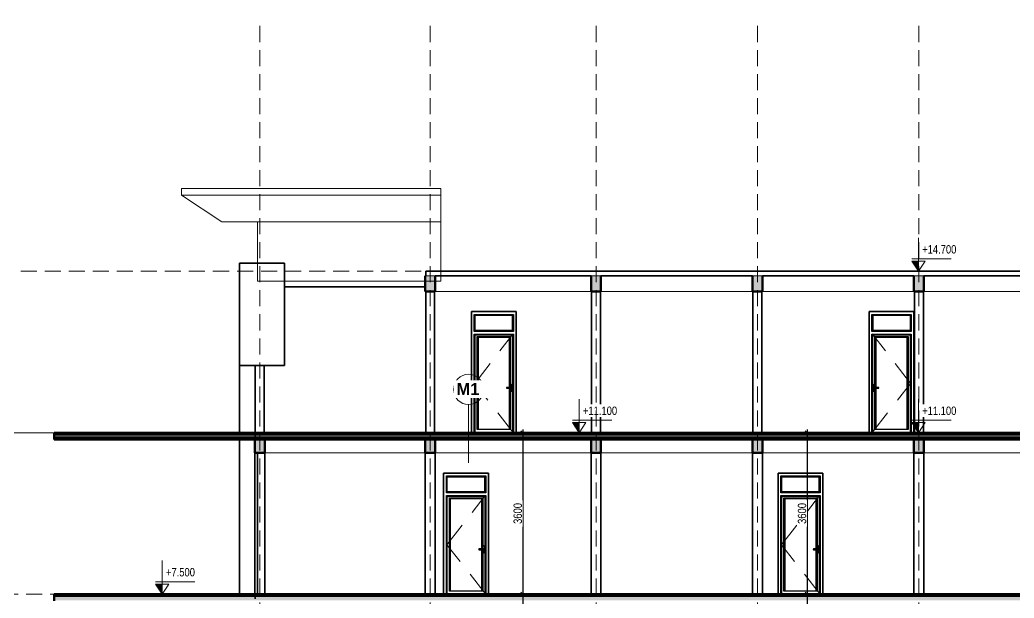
# Model space of a CAD drawing. Header units: millimetres. Extents: x -31177 to 43935, y -145912 to 20306.
# Drawn here: x -4801 to 17374, y -27588 to -14694 of the extents above; entities that cross this region are included whole.
import ezdxf

# ---------------------------------------------------------------- set-up
doc = ezdxf.new("R2010")
doc.units = ezdxf.units.MM
doc.linetypes.add('Centre', pattern=[2381.25, 476.25, -357.1875, 1190.625, -357.1875])
doc.linetypes.add('Hidden', pattern=[535.78125, 357.1875, -178.59375])
for name, color, linetype, lineweight in [('A-ANNO-DIMS', 1, 'Continuous', 9), ('A-ANNO-NOTE', 2, 'Continuous', 9), ('A-DETL', 8, 'Continuous', 18), ('A-DOOR', 2, 'Continuous', 25), ('A-FLOR', 7, 'Continuous', 18), ('A-FLOR-LEVL', 8, 'Continuous', 9), ('A-FLOR-MCUT', 7, 'Continuous', 50), ('A-FLOR-PATT', 8, 'Continuous', 50), ('A-GENM', 3, 'Continuous', 18), ('A-WALL', 7, 'Continuous', 35), ('G-IMPT', 8, 'Continuous', 18), ('S-BEAM', 7, 'Continuous', 18), ('S-COLS', 7, 'Continuous', 35), ('S-FNDN', 7, 'Continuous', 18), ('S-GRID', 1, 'Continuous', 9), ('S-STRS', 2, 'Continuous', 25)]:
    doc.layers.add(name, color=color, linetype=linetype, lineweight=lineweight)
doc.styles.add('Arial', font='arial.ttf', dxfattribs={"width": 0.8, "height": 187.5})
doc.styles.add('Arial_B', font='arialbd.ttf', dxfattribs={"height": 262.5})
doc.dimstyles.new('kt_nam', dxfattribs={"dimscale": 304.8, "dimtxt": 191.298637, "dimasz": 0.295276, "dimexe": 0.492126, "dimexo": 0.0625, "dimgap": 0.049213, "dimtad": 1, "dimdec": 0, "dimzin": 0, "dimdsep": 46, "dimtxsty": 'Arial', "dimblk1": 'OBLIQUE', "dimblk2": 'OBLIQUE', "dimsah": 1, "dimcen": 0.09, "dimdle": 0.246063, "dimazin": 0, "dimtfac": 1, "dimtdec": 4, "dimtix": 1, "dimtmove": 0, "dimatfit": 3, "dimfxl": 1.968504, "dimfxlon": 1, "dimtvp": 1, "dimtfill": 1, "dimtolj": 1, "dimtzin": 0, "dimarcsym": 2})
pattern_1 = [(0, (4470.77, -29654.615), (304.8, 76.2), [25.146, -203.454, 25.146, -203.454, -1219.2]), (0, (4470.77, -29654.615), (304.8, 76.2), [-457.2, 25.146, -432.054, 25.146, -203.454, -533.4]), (0, (4470.77, -29654.615), (304.8, 76.2), [-1143, 25.146, -127.254, 25.146, -355.854]), (120, (4585.07, -29616.515), (-218.39114, 225.86454), [25.146, -203.454, 25.146, -203.454, -1219.2]), (120, (4585.07, -29616.515), (-218.39114, 225.86454), [-457.2, 25.146, -432.054, 25.146, -203.454, -533.4]), (120, (4585.07, -29616.515), (-218.39114, 225.86454), [-1143, 25.146, -127.254, 25.146, -355.854]), (240, (4623.17, -29464.115), (-86.40886, -302.06454), [25.146, -203.454, 25.146, -203.454, -1219.2]), (240, (4623.17, -29464.115), (-86.40886, -302.06454), [-457.2, 25.146, -432.054, 25.146, -203.454, -533.4]), (240, (4623.17, -29464.115), (-86.40886, -302.06454), [-1143, 25.146, -127.254, 25.146, -355.854])]
pattern_2 = [(50, (4470.77, -29654.6), (546.5526, -47.8174), [57.15, -628.65]), (355, (4470.77, -29654.6), (-105.728, 573.17), [45.72, -502.92]), (100.451, (4516.3, -29658.6), (440.8275, 525.35), [48.57, -534.27]), (46.184, (4470.8, -29502.2), (813.237, -126.128), [85.725, -942.975]), (96.636, (4538.5, -29512.7), (712.207, 742.283), [72.855, -801.405]), (351.184, (4470.8, -29502.2), (712.215, 742.276), [68.58, -754.38]), (21, (4546.97, -29540.3), (454.8433, -306.796), [57.15, -628.65]), (326, (4546.97, -29540.3), (185.406, 552.564), [45.72, -502.92]), (71.451, (4584.87, -29565.9), (640.251, 245.764), [48.57, -534.27]), (37.5, (4470.77, -29654.62), (9.2664, 253.665), [25.146, -471.678, 25.146, -485.394, -504.825]), (37.5, (4470.77, -29654.62), (9.2664, 253.665), [-1007.364, 25.146, -479.679]), (7.5, (4470.77, -29654.62), (200.4594, 300.5414), [25.146, -265.938, 25.146, -460.248, -192.405]), (7.5, (4470.77, -29654.62), (200.4594, 300.5414), [-776.478, 25.146, -167.259]), (327.5, (4300.84, -29654.62), (406.7728, -17.1864), [25.146, -165.354, 25.146, -569.214, -788.67]), (327.5, (4300.84, -29654.62), (406.7728, -17.1864), [-784.86, 25.146, -763.524]), (317.5, (4224.64, -29654.6), (444.388, 76.2803), [25.146, -222.504, 25.146, -369.57, -560.07]), (317.5, (4224.64, -29654.6), (444.388, 76.2803), [-642.366, 25.146, -534.924])]

# ---------------------------------------------------------------- blocks, each defined once
blk = doc.blocks.new('CỬA 1 CÁNH EROWINDOW_có ô chết_ - D4_1000x2200-2368989-MẶT CẮT 2-2')
at = {"layer": 'A-DOOR'}
for p, q in [((8448, 2639), (9326, 2639)), ((8448, 2639), (8468, 2619)), ((8448, 2261), (8448, 2639)), ((8448, 2639), (9326, 2639)), ((8448, 2261), (8448, 2639)), ((8468, 2281), (8468, 2619)), ((8468, 2619), (9306, 2619)), ((9306, 2619), (9326, 2639)), ((9306, 2281), (9306, 2619)), ((9326, 2639), (9326, 2261)), ((9326, 2639), (9326, 2261)), ((8448, 2261), (8468, 2281)), ((9326, 2261), (8448, 2261)), ((9326, 2261), (8448, 2261)), ((9306, 2281), (8468, 2281)), ((9326, 2261), (9306, 2281)), ((8448, 2200), (9326, 2200)), ((8448, 2200), (8468, 2180)), ((8448, 0), (8448, 2200)), ((8448, 2200), (9326, 2200)), ((8448, 0), (8448, 2200)), ((8468, 2180), (9306, 2180)), ((8468, 0), (8468, 2180)), ((8516, 2144), (9258, 2144)), ((8516, 2144), (8536, 2124)), ((8516, 71), (8516, 2144)), ((8516, 2144), (9258, 2144)), ((8516, 71), (8516, 2144)), ((9238, 2124), (8536, 2124)), ((8536, 2124), (8536, 71)), ((9258, 2144), (9238, 2124)), ((9238, 1008), (9238, 2124)), ((9258, 2144), (9258, 1013)), ((9258, 2144), (9258, 1013)), ((9326, 2200), (9306, 2180)), ((9306, 2180), (9306, 0)), ((9326, 2200), (9326, 0)), ((9326, 2200), (9326, 0)), ((9248, 1008), (9178, 1008)), ((9249, 1004), (9178, 1004)), ((9178, 996), (9249, 996)), ((9178, 992), (9248, 992)), ((9238, 71), (9238, 992)), ((9258, 1013), (9248, 1008)), ((9248, 992), (9258, 987)), ((9259, 1009), (9249, 1004)), ((9249, 996), (9259, 991)), ((9284, 1013), (9258, 1013)), ((9258, 987), (9284, 987)), ((9258, 987), (9258, 71)), ((9258, 987), (9258, 71)), ((9284, 1009), (9259, 1009)), ((9259, 991), (9284, 991)), ((9264, 1055), (9264, 1013)), ((9264, 987), (9264, 945)), ((9280, 960), (9280, 971)), ((9281, 953), (9281, 958)), ((9281, 958), (9281, 953)), ((9282, 973), (9286, 973)), ((9287, 958), (9287, 953)), ((9287, 953), (9287, 958)), ((9288, 971), (9288, 960)), ((9304, 945), (9304, 1055)), ((8468, 15), (9306, 15)), ((9258, 71), (8516, 71))]:
    blk.add_line(p, q, dxfattribs=at)
at = {"layer": 'A-DOOR', "linetype": 'Centre', "lineweight": 18}
for p, q in [((9314, 2200), (8460, 1100)), ((8460, 1100), (9314, 15))]:
    blk.add_line(p, q, dxfattribs=at)
at = {"layer": 'A-DOOR', "flags": 128}
for points in [[(9178, 1008), (9178, 1008), (9177, 1008), (9177, 1008), (9177, 1008), (9176, 1008), (9176, 1008), (9176, 1008), (9175, 1008), (9175, 1007), (9175, 1007), (9175, 1007), (9174, 1007), (9174, 1007), (9174, 1007), (9173, 1007), (9173, 1006), (9173, 1006), (9173, 1006), (9172, 1006), (9172, 1006), (9172, 1005), (9172, 1005), (9172, 1005), (9171, 1005), (9171, 1004), (9171, 1004), (9171, 1004), (9171, 1003), (9171, 1003), (9171, 1003), (9170, 1003), (9170, 1002), (9170, 1002), (9170, 1002), (9170, 1001), (9170, 1001), (9170, 1001), (9170, 1000), (9170, 1000), (9170, 1000), (9170, 999), (9170, 999), (9170, 999), (9170, 998), (9170, 998), (9170, 998), (9170, 998), (9170, 997), (9171, 997), (9171, 997), (9171, 996), (9171, 996), (9171, 996), (9171, 996), (9172, 995), (9172, 995), (9172, 995), (9172, 995), (9172, 994), (9173, 994), (9173, 994), (9173, 994), (9173, 993), (9174, 993), (9174, 993), (9174, 993), (9174, 993), (9175, 993), (9175, 993), (9175, 992), (9176, 992), (9176, 992), (9176, 992), (9177, 992), (9177, 992), (9177, 992), (9178, 992), (9178, 992), (9178, 992)], [(9284, 987), (9285, 987), (9285, 987), (9286, 987), (9286, 987), (9287, 987), (9287, 987), (9288, 988), (9288, 988), (9289, 988), (9289, 988), (9290, 988), (9290, 988), (9290, 989), (9291, 989), (9291, 989), (9292, 990), (9292, 990), (9293, 990), (9293, 991), (9293, 991), (9294, 991), (9294, 992), (9294, 992), (9295, 993), (9295, 993), (9295, 993), (9295, 994), (9296, 994), (9296, 995), (9296, 995), (9296, 996), (9296, 996), (9297, 997), (9297, 997), (9297, 998), (9297, 998), (9297, 999), (9297, 999), (9297, 1000), (9297, 1000), (9297, 1001), (9297, 1001), (9297, 1002), (9297, 1002), (9297, 1003), (9297, 1003), (9296, 1004), (9296, 1004), (9296, 1005), (9296, 1005), (9296, 1006), (9295, 1006), (9295, 1007), (9295, 1007), (9295, 1008), (9294, 1008), (9294, 1008), (9294, 1009), (9293, 1009), (9293, 1010), (9292, 1010), (9292, 1010), (9292, 1011), (9291, 1011), (9291, 1011), (9290, 1011), (9290, 1012), (9289, 1012), (9289, 1012), (9288, 1012), (9288, 1012), (9287, 1013), (9287, 1013), (9286, 1013), (9286, 1013), (9285, 1013), (9285, 1013), (9284, 1013), (9284, 1013)]]:
    blk.add_lwpolyline(points, dxfattribs=at)
at = {"layer": 'A-DOOR'}
for centre, radius, start, end in [((9178, 1000), 3.66, 90, 270), ((9284, 1055), 20, 0, 180), ((9284, 945), 20, 180, 360), ((9284, 1000), 15, 0, 120.3216), ((9284, 1000), 15, 239.6784, 0), ((9284, 1000), 15, 105, 110.0431), ((9284, 1000), 15, 249.9569, 255), ((9282, 971), 2.04, 90, 180), ((9281, 960), 1.99, 180, 268.9596), ((9281, 960), 1.99, 224.4798, 268.9596), ((9284, 1063), 3, 0, 180), ((9284, 1063), 3, 180, 0), ((9284, 1000), 3.02, 0, 180), ((9284, 1000), 3.02, 135, 150), ((9284, 1000), 3.02, 180, 0), ((9284, 1000), 3.02, 210, 225), ((9284, 953), 2.5, 180, 0), ((9284, 938), 3, 0, 180), ((9284, 938), 3, 180, 0), ((9284, 1000), 15, 90, 95.2302), ((9284, 1000), 15, 264.7698, 270), ((9284, 1000), 8.66, 270, 90), ((9286, 971), 2.04, 0, 90), ((9284, 1000), 15, 75, 80.3895), ((9284, 1000), 15, 279.6105, 285), ((9287, 960), 1.99, 271.0404, 0), ((9287, 960), 1.99, 271.0404, 315.5202), ((9284, 1000), 15, 60, 65.5028), ((9284, 1000), 15, 294.4972, 300), ((9284, 1000), 15, 45, 50.5307), ((9284, 1000), 15, 309.4693, 315)]:
    blk.add_arc(centre, radius, start, end, dxfattribs=at)
for points in [[(9249, 1004), (9249, 1004), (9249, 1005), (9249, 1006), (9248, 1008), (9248, 1008), (9248, 1008)], [(9249, 996), (9249, 996), (9249, 995), (9249, 994), (9248, 992), (9248, 992), (9248, 992)], [(9259, 1009), (9259, 1009), (9259, 1010), (9259, 1011), (9258, 1013), (9258, 1013), (9258, 1013)], [(9259, 991), (9259, 991), (9259, 990), (9259, 989), (9258, 987), (9258, 987), (9258, 987)]]:
    blk.add_open_spline(points, degree=3, knots=[0, 0, 0, 0, 0.166667, 0.333333, 0.666667, 1, 1, 1, 1], dxfattribs=at)
blk = doc.blocks.new('CỬA 1 CÁNH EROWINDOW_có ô chết_ - D4_1000x2200-V10-MẶT CẮT 2-2')
at = {"layer": 'A-DOOR'}
for p, q in [((14201, 13739), (15079, 13739)), ((14201, 13739), (14221, 13719)), ((14201, 13361), (14201, 13739)), ((14201, 13361), (14201, 13739)), ((14201, 13739), (15079, 13739)), ((14221, 13719), (15059, 13719)), ((14221, 13719), (14221, 13381)), ((15059, 13719), (15079, 13739)), ((15059, 13719), (15059, 13381)), ((15079, 13739), (15079, 13361)), ((15079, 13739), (15079, 13361)), ((14221, 13381), (14201, 13361)), ((15079, 13361), (14201, 13361)), ((15079, 13361), (14201, 13361)), ((15059, 13381), (14221, 13381)), ((15059, 13381), (15079, 13361)), ((14221, 13280), (14201, 13300)), ((14201, 11100), (14201, 13300)), ((14201, 13300), (15079, 13300)), ((14201, 13300), (15079, 13300)), ((14201, 11100), (14201, 13300)), ((14221, 11100), (14221, 13280)), ((14221, 13280), (15059, 13280)), ((14289, 13224), (14269, 13244)), ((14269, 12113), (14269, 13244)), ((14269, 13244), (15011, 13244)), ((14269, 12113), (14269, 13244)), ((14269, 13244), (15011, 13244)), ((14991, 13224), (14289, 13224)), ((14289, 13224), (14289, 12108)), ((14991, 13224), (15011, 13244)), ((14991, 11171), (14991, 13224)), ((15011, 13244), (15011, 11171)), ((15011, 13244), (15011, 11171)), ((15059, 13280), (15079, 13300)), ((15059, 13280), (15059, 11100)), ((15079, 13300), (15079, 11100)), ((15079, 13300), (15079, 11100)), ((14223, 12155), (14223, 12045)), ((14239, 12060), (14239, 12071)), ((14240, 12053), (14240, 12058)), ((14240, 12058), (14240, 12053)), ((14241, 12073), (14245, 12073)), ((14269, 12113), (14243, 12113)), ((14268, 12109), (14243, 12109)), ((14243, 12091), (14268, 12091)), ((14243, 12087), (14269, 12087)), ((14246, 12058), (14246, 12053)), ((14246, 12053), (14246, 12058)), ((14247, 12071), (14247, 12060)), ((14263, 12113), (14263, 12155)), ((14263, 12045), (14263, 12087)), ((14278, 12104), (14268, 12109)), ((14268, 12091), (14278, 12096)), ((14279, 12108), (14269, 12113)), ((14269, 12087), (14279, 12092)), ((14269, 11171), (14269, 12087)), ((14269, 11171), (14269, 12087)), ((14349, 12104), (14278, 12104)), ((14278, 12096), (14349, 12096)), ((14349, 12108), (14279, 12108)), ((14279, 12092), (14349, 12092)), ((14289, 12092), (14289, 11171)), ((14221, 11115), (15059, 11115)), ((15011, 11171), (14269, 11171))]:
    blk.add_line(p, q, dxfattribs=at)
at = {"layer": 'A-DOOR', "linetype": 'Centre', "lineweight": 18}
for p, q in [((14213, 13300), (15067, 12200)), ((15067, 12200), (14213, 11115))]:
    blk.add_line(p, q, dxfattribs=at)
at = {"layer": 'A-DOOR', "flags": 128}
for points in [[(14243, 12113), (14242, 12113), (14242, 12113), (14241, 12113), (14241, 12113), (14240, 12113), (14240, 12113), (14239, 12112), (14239, 12112), (14238, 12112), (14238, 12112), (14237, 12112), (14237, 12112), (14237, 12111), (14236, 12111), (14236, 12111), (14235, 12110), (14235, 12110), (14234, 12110), (14234, 12109), (14234, 12109), (14233, 12109), (14233, 12108), (14233, 12108), (14232, 12107), (14232, 12107), (14232, 12107), (14232, 12106), (14231, 12106), (14231, 12105), (14231, 12105), (14231, 12104), (14231, 12104), (14230, 12103), (14230, 12103), (14230, 12102), (14230, 12102), (14230, 12101), (14230, 12101), (14230, 12100), (14230, 12100), (14230, 12099), (14230, 12099), (14230, 12098), (14230, 12098), (14230, 12097), (14230, 12097), (14231, 12096), (14231, 12096), (14231, 12095), (14231, 12095), (14231, 12094), (14232, 12094), (14232, 12093), (14232, 12093), (14232, 12092), (14233, 12092), (14233, 12092), (14233, 12091), (14234, 12091), (14234, 12090), (14235, 12090), (14235, 12090), (14235, 12089), (14236, 12089), (14236, 12089), (14237, 12089), (14237, 12088), (14238, 12088), (14238, 12088), (14239, 12088), (14239, 12088), (14240, 12087), (14240, 12087), (14241, 12087), (14241, 12087), (14242, 12087), (14242, 12087), (14243, 12087), (14243, 12087)], [(14349, 12092), (14349, 12092), (14350, 12092), (14350, 12092), (14350, 12092), (14351, 12092), (14351, 12092), (14351, 12092), (14352, 12092), (14352, 12093), (14352, 12093), (14352, 12093), (14353, 12093), (14353, 12093), (14353, 12093), (14354, 12093), (14354, 12094), (14354, 12094), (14354, 12094), (14355, 12094), (14355, 12094), (14355, 12095), (14355, 12095), (14355, 12095), (14356, 12095), (14356, 12096), (14356, 12096), (14356, 12096), (14356, 12097), (14356, 12097), (14356, 12097), (14357, 12097), (14357, 12098), (14357, 12098), (14357, 12098), (14357, 12099), (14357, 12099), (14357, 12099), (14357, 12100), (14357, 12100), (14357, 12100), (14357, 12101), (14357, 12101), (14357, 12101), (14357, 12102), (14357, 12102), (14357, 12102), (14357, 12102), (14357, 12103), (14356, 12103), (14356, 12103), (14356, 12104), (14356, 12104), (14356, 12104), (14356, 12104), (14355, 12105), (14355, 12105), (14355, 12105), (14355, 12105), (14355, 12106), (14354, 12106), (14354, 12106), (14354, 12106), (14354, 12107), (14353, 12107), (14353, 12107), (14353, 12107), (14353, 12107), (14352, 12107), (14352, 12107), (14352, 12108), (14351, 12108), (14351, 12108), (14351, 12108), (14350, 12108), (14350, 12108), (14350, 12108), (14349, 12108), (14349, 12108), (14349, 12108)]]:
    blk.add_lwpolyline(points, dxfattribs=at)
at = {"layer": 'A-DOOR'}
for centre, radius, start, end in [((14243, 12155), 20, 0, 180), ((14243, 12045), 20, 180, 0), ((14243, 12100), 15, 59.6784, 180), ((14243, 12100), 15, 180, 300.3216), ((14243, 12100), 15, 129.4693, 135), ((14243, 12100), 15, 225, 230.5307), ((14243, 12100), 8.66, 90, 270), ((14243, 12100), 15, 114.4972, 120), ((14243, 12100), 15, 240, 245.5028), ((14241, 12071), 2.04, 90, 180), ((14240, 12060), 1.99, 180, 268.9596), ((14240, 12060), 1.99, 224.4798, 268.9596), ((14243, 12163), 3, 0, 180), ((14243, 12163), 3, 180, 0), ((14243, 12100), 3.02, 0, 180), ((14243, 12100), 3.02, 180, 0), ((14243, 12038), 3, 0, 180), ((14243, 12038), 3, 180, 0), ((14243, 12053), 2.5, 180, 0), ((14243, 12100), 15, 84.7698, 90), ((14243, 12100), 15, 270, 275.2302), ((14243, 12100), 3.02, 30, 45), ((14243, 12100), 3.02, 315.2561, 330), ((14245, 12071), 2.04, 0, 90), ((14246, 12060), 1.99, 271.0404, 0), ((14246, 12060), 1.99, 271.0404, 315.5202), ((14243, 12100), 15, 69.9569, 75), ((14243, 12100), 15, 285, 290.0431), ((14349, 12100), 3.66, 270, 90)]:
    blk.add_arc(centre, radius, start, end, dxfattribs=at)
for points in [[(14269, 12113), (14269, 12113), (14269, 12113), (14268, 12111), (14268, 12109), (14268, 12109)], [(14269, 12087), (14269, 12087), (14269, 12087), (14268, 12089), (14268, 12091), (14268, 12091)], [(14279, 12108), (14279, 12108), (14279, 12108), (14278, 12106), (14278, 12104), (14278, 12104)], [(14279, 12092), (14279, 12092), (14279, 12092), (14278, 12094), (14278, 12096), (14278, 12096)]]:
    blk.add_open_spline(points, degree=3, dxfattribs=at)
blk = doc.blocks.new('M_Concrete-Rectangular-Column - COT220X300-2391839-MẶT CẮT 2-2')
at = {"layer": 'S-COLS'}
for p, q in [((440, 10650), (440, 7500)), ((660, 10650), (660, 7500))]:
    blk.add_line(p, q, dxfattribs=at)
blk = doc.blocks.new('M_Concrete-Rectangular-Column - COT200X250-2391840-MẶT CẮT 2-2')
at = {"layer": 'S-COLS'}
for p, q in [((450, 12600), (450, 11100)), ((650, 12600), (650, 11100))]:
    blk.add_line(p, q, dxfattribs=at)
blk = doc.blocks.new('M_Concrete-Rectangular-Column - COT200X250-V17-MẶT CẮT 2-2')
at = {"layer": 'S-COLS'}
for p, q in [((4250, 14250), (4250, 11100)), ((4450, 14250), (4450, 11100))]:
    blk.add_line(p, q, dxfattribs=at)
blk = doc.blocks.new('Mat_Tien_3dsMax - Sync_3dsMax_To_Revit-2401403-MẶT CẮT 2-2')
at = {"layer": 'A-GENM'}
for p, q in [((-1200, 16550), (-1200, 16400)), ((4589, 16550), (-1200, 16550)), ((4589, 16400), (4589, 16550)), ((-1200, 16400), (-300, 15800)), ((4589, 15800), (4589, 16400)), ((500, 15800), (500, 14480)), ((4589, 14480), (4589, 15800)), ((500, 14480), (4589, 14480)), ((-6174, 3900), (-6274, 3900)), ((-6274, 3900), (-6274, 3800)), ((-6274, 3800), (-5674, 3400)), ((-6186, 3847), (-6174, 3900)), ((-5645, 3496), (-6186, 3847)), ((974, 3900), (874, 3900)), ((874, 3900), (874, 3800)), ((874, 3800), (904, 3471)), ((974, 3800), (974, 3900)), ((974, 3400), (974, 3800)), ((-5674, 3400), (974, 3400)), ((904, 3471), (-5645, 3496)), ((-4729, 0), (-4729, -20)), ((-4410, 0), (-4729, 0)), ((-4410, -20), (-4410, 0)), ((400, -20), (400, 0)), ((-4709, -140), (-5029, -140)), ((-5029, -140), (-5029, -160)), ((-5029, -160), (-4709, -160)), ((-5009, -160), (-5009, -310)), ((-4729, -20), (-4410, -20)), ((-4709, -160), (-4709, -140)), ((400, -750), (400, -20)), ((-4709, -440), (-5629, -440)), ((-5629, -440), (-5629, -460)), ((-4709, -290), (-5329, -290)), ((-5329, -290), (-5329, -310)), ((-5329, -310), (-4709, -310)), ((-5309, -310), (-5309, -460)), ((-4709, -310), (-4709, -290)), ((-4709, -460), (-4709, -440)), ((-4709, -590), (-5929, -590)), ((-5929, -590), (-5929, -610)), ((-5929, -610), (-4709, -610)), ((-5909, -610), (-5909, -750)), ((-5629, -460), (-4709, -460)), ((-5609, -460), (-5609, -610)), ((-5609, -610), (-4709, -610)), ((-4709, -610), (-4709, -590)), ((-4709, -750), (-4709, -610)), ((-5909, -750), (-4709, -750))]:
    blk.add_line(p, q, dxfattribs=at)
at = {"layer": 'A-GENM', "lineweight": 35}
for p, q in [((1100, 14880), (100, 14880)), ((100, 14880), (100, 12600)), ((1100, 12600), (1100, 14880)), ((100, 12600), (1100, 12600))]:
    blk.add_line(p, q, dxfattribs=at)
at = {"layer": 'G-IMPT'}
for p, q in [((-1200, 16550), (-1200, 16400)), ((-1200, 16550), (4589, 16550)), ((4589, 16400), (4589, 16550)), ((-1200, 16400), (-300, 15800)), ((-1200, 16400), (4589, 16400)), ((4589, 15800), (4589, 16400)), ((500, 15800), (-300, 15800)), ((500, 15800), (500, 14880)), ((500, 15800), (4589, 15800)), ((4589, 14700), (4589, 15800)), ((1100, 14880), (1100, 14880)), ((1100, 14480), (4240, 14480)), ((4460, 14480), (4463, 14480)), ((-6203, 3900), (-6274, 3900)), ((-6274, 3800), (-6274, 3900)), ((-6274, 3800), (-6139, 3800)), ((-5674, 3400), (-6274, 3800)), ((-6203, 3900), (-6211, 3845)), ((-6211, 3845), (-6186, 3847)), ((-6211, 3845), (-5652, 3495)), ((-6174, 3900), (-6203, 3900)), ((-6203, 3900), (-6186, 3847)), ((-6186, 3847), (-5652, 3495)), ((-6183, 3845), (-4050, 3862)), ((-4050, 3843), (-6182, 3845)), ((-6174, 3900), (-4050, 3900)), ((-5637, 3496), (-760, 3750)), ((880, 3750), (884, 3714)), ((-4956, 3400), (-5674, 3400)), ((-5645, 3496), (-5652, 3495)), ((-5652, 3495), (-3862, 3489)), ((-4556, 3400), (-4956, 3400)), ((-4956, 3400), (-4956, 3000)), ((-4556, 3400), (-4556, 3000)), ((100, 3400), (-4556, 3400)), ((974, 3400), (675, 3400)), ((905, 3471), (904, 3471)), ((974, 3400), (974, 3450)), ((-4456, 3000), (-5056, 3000)), ((-5056, 3000), (-5056, 0)), ((-4456, 3000), (-4456, 0)), ((-5554, -1), (-5550, 0)), ((-5554, -1), (-5550, 0)), ((-5550, 0), (-5554, -1)), ((-5550, 0), (-4038, 0)), ((-5550, -1), (-5550, 0)), ((-5560, -10), (-5559, -6)), ((-5560, -10), (-5559, -6)), ((-5559, -6), (-5560, -10)), ((-5560, -10), (-5559, -10)), ((-5559, -10), (-5560, -10)), ((-5560, -10), (-5559, -14)), ((-5559, -14), (-5560, -10)), ((-5560, -10), (-5559, -14)), ((-5559, -6), (-5558, -3)), ((-5559, -6), (-5557, -3)), ((-5557, -3), (-5559, -6)), ((-5559, -6), (-5557, -3)), ((-5559, -6), (-5556, -4)), ((-5559, -6), (-5559, -6)), ((-5559, -6), (-5559, -6)), ((-5559, -10), (-5559, -6)), ((-5559, -6), (-5557, -7)), ((-5559, -10), (-5557, -7)), ((-5559, -14), (-5559, -10)), ((-5557, -13), (-5559, -10)), ((-5558, -10), (-5559, -10)), ((-5559, -14), (-5557, -13)), ((-5559, -14), (-5559, -14)), ((-5557, -17), (-5559, -14)), ((-5559, -14), (-5557, -17)), ((-5559, -14), (-5559, -14)), ((-5559, -14), (-5558, -18)), ((-5559, -14), (-5557, -17)), ((-5559, -14), (-5556, -16)), ((-5558, -3), (-5554, -1)), ((-5557, -3), (-5558, -3)), ((-5558, -3), (-5557, -3)), ((-5558, -10), (-5557, -7)), ((-5557, -13), (-5558, -10)), ((-5558, -10), (-5554, -10)), ((-5558, -18), (-5557, -17)), ((-5558, -18), (-5554, -19)), ((-5557, -17), (-5558, -18)), ((-5557, -3), (-5554, -1)), ((-5554, -1), (-5557, -3)), ((-5554, -1), (-5557, -3)), ((-5557, -3), (-5556, -4)), ((-5557, -7), (-5556, -4)), ((-5557, -7), (-5554, -6)), ((-5554, -10), (-5557, -7)), ((-5554, -10), (-5557, -13)), ((-5556, -16), (-5557, -13)), ((-5554, -14), (-5557, -13)), ((-5557, -17), (-5556, -16)), ((-5554, -19), (-5557, -17)), ((-5557, -17), (-5554, -19)), ((-5557, -17), (-5554, -19)), ((-5556, -4), (-5554, -1)), ((-5556, -4), (-5553, -3)), ((-5556, -4), (-5554, -6)), ((-5556, -16), (-5554, -14)), ((-5554, -19), (-5556, -16)), ((-5556, -16), (-5553, -17)), ((-5554, -1), (-5554, -1)), ((-5554, -1), (-5554, -1)), ((-5553, -3), (-5554, -1)), ((-5550, -1), (-5554, -1)), ((-5554, -6), (-5553, -3)), ((-5554, -6), (-5550, -6)), ((-5554, -10), (-5554, -6)), ((-5550, -10), (-5554, -6)), ((-5554, -10), (-5550, -10)), ((-5554, -14), (-5550, -10)), ((-5554, -14), (-5554, -10)), ((-5553, -17), (-5554, -14)), ((-5554, -14), (-5550, -14)), ((-5554, -19), (-5553, -17)), ((-5554, -19), (-5554, -19)), ((-5554, -19), (-5550, -20)), ((-5550, -20), (-5554, -19)), ((-5554, -19), (-5554, -19)), ((-5554, -19), (-5550, -20)), ((-5550, -19), (-5554, -19)), ((-5553, -3), (-5550, -1)), ((-5550, -3), (-5553, -3)), ((-5550, -6), (-5553, -3)), ((-5553, -17), (-5550, -14)), ((-5550, -19), (-5553, -17)), ((-5550, -18), (-5553, -17)), ((-5550, -3), (-5550, -1)), ((-5550, -1), (-4038, -1)), ((-5550, -3), (-4038, -3)), ((-5550, -6), (-5550, -3)), ((-5550, -10), (-5550, -6)), ((-5550, -6), (-4038, -6)), ((-5550, -10), (-4038, -10)), ((-5550, -14), (-5550, -10)), ((-5550, -14), (-4038, -14)), ((-5550, -18), (-5550, -14)), ((-5550, -19), (-5550, -18)), ((-5550, -18), (-4038, -18)), ((-5550, -20), (-5550, -19)), ((-4038, -19), (-5550, -19)), ((-5550, -750), (-5550, -20)), ((-5550, -20), (-4038, -20)), ((-3900, -150), (-3900, -750)), ((400, -750), (400, -150)), ((-5629, -460), (-5629, -440)), ((-5629, -440), (-5550, -440)), ((-5929, -610), (-5929, -590)), ((-5929, -590), (-5550, -590)), ((-5909, -610), (-5929, -610)), ((-5909, -750), (-5909, -610)), ((-5609, -460), (-5629, -460)), ((-5609, -460), (-5550, -460)), ((-5609, -610), (-5609, -460)), ((-5550, -460), (-5609, -460)), ((-5609, -460), (-5550, -460)), ((-5609, -610), (-5550, -610)), ((-5550, -610), (-5609, -610)), ((-5609, -610), (-5550, -610)), ((-5550, -610), (-5609, -610)), ((-5609, -610), (-5550, -610)), ((-5550, -750), (-5909, -750)), ((-5550, -750), (-3900, -750)), ((-3900, -750), (400, -750))]:
    blk.add_line(p, q, dxfattribs=at)
at = {"layer": 'G-IMPT', "flags": 128}
for points in [[(-5909, -610), (-5834, -610), (-5759, -610), (-5684, -610), (-5609, -610)], [(-5609, -610), (-5684, -610), (-5759, -610), (-5834, -610), (-5909, -610)], [(-5909, -610), (-5834, -610), (-5759, -610), (-5684, -610), (-5609, -610)]]:
    blk.add_lwpolyline(points, dxfattribs=at)
blk = doc.blocks.new('Mat_Tien_3dsMax - Mat_Tien_3dsMax-2387879-MẶT CẮT 2-2')
blk.add_blockref('Mat_Tien_3dsMax - Sync_3dsMax_To_Revit-2401403-MẶT CẮT 2-2', (0, 0))
blk = doc.blocks.new('Level - 000_-1742766-MẶT CẮT 2-2')
at = {"layer": 'A-FLOR-LEVL'}
blk.add_hatch(color=256, dxfattribs=at).paths.add_polyline_path([(-1627, 4125), (-1627, 3900), (-1777, 4125)])
for p, q in [((-1627, 3900), (-1627, 4650)), ((-1777, 4177), (-898, 4177)), ((-1627, 3900), (-1777, 4125)), ((-1777, 4125), (-1477, 4125)), ((-1627, 4125), (-1777, 4125)), ((-1777, 4125), (-1627, 3900)), ((-1627, 3900), (-1477, 4125)), ((-1627, 3900), (-1627, 4125)), ((-1777, 3900), (-1477, 3900))]:
    blk.add_line(p, q, dxfattribs=at)
blk = doc.blocks.new('GHI CHU VL_FULL - M-1415100-MẶT CẮT 2-2')
at = {"layer": 'A-ANNO-NOTE'}
blk.add_circle((-9770, 13652), 338, dxfattribs=at)
blk = doc.blocks.new('_Oblique')
at = {"color": 0, "linetype": 'ByBlock', "lineweight": -2}
blk.add_line((-0.5, -0.5), (0.5, 0.5), dxfattribs=at)
blk = doc.blocks.new('DIMBLOCK1-MẶT CẮT 2-2')
at = {"layer": 'A-ANNO-DIMS', "color": 0, "lineweight": -2, "transparency": 16777216}
for p, q in [((12175, -23900), (12906, -23900)), ((12756, -23825), (12756, -27575)), ((12175, -27500), (12906, -27500))]:
    blk.add_line(p, q, dxfattribs=at)
at = {"layer": 'Defpoints', "color": 0, "transparency": 16777216}
for p in [(12156, -23900), (12156, -27500), (12756, -27500)]:
    blk.add_point(p, dxfattribs=at)
at = {"layer": 'A-ANNO-DIMS', "color": 0, "lineweight": -2, "transparency": 16777216, "xscale": 90, "yscale": 90, "zscale": 90}
for p, rotation in [((12756, -23900), 90), ((12756, -27500), 270)]:
    blk.add_blockref('_Oblique', p, dxfattribs=dict(at, rotation=rotation))
at = {"layer": 'A-ANNO-DIMS', "color": 0, "transparency": 16777216, "insert": (12645, -25700), "char_height": 187.5, "width": 550.94, "attachment_point": 5, "rotation": 90, "style": 'Arial', "bg_fill": 3, "box_fill_scale": 1.1, "bg_fill_color": 256, "bg_fill_true_color": 13158600, "bg_fill_transparency": 0}
blk.add_mtext('\\A1;3600', dxfattribs=at)
blk = doc.blocks.new('DIMBLOCK2-MẶT CẮT 2-2')
at = {"layer": 'A-ANNO-DIMS', "color": 0, "lineweight": -2, "transparency": 16777216}
for p, q in [((12756, -27425), (12756, -31175)), ((12175, -27500), (12906, -27500)), ((12175, -31100), (12906, -31100))]:
    blk.add_line(p, q, dxfattribs=at)
at = {"layer": 'Defpoints', "color": 0, "transparency": 16777216}
for p in [(12156, -27500), (12156, -31100), (12756, -31100)]:
    blk.add_point(p, dxfattribs=at)
at = {"layer": 'A-ANNO-DIMS', "color": 0, "lineweight": -2, "transparency": 16777216, "xscale": 90, "yscale": 90, "zscale": 90}
for p, rotation in [((12756, -27500), 90), ((12756, -31100), 270)]:
    blk.add_blockref('_Oblique', p, dxfattribs=dict(at, rotation=rotation))
at = {"layer": 'A-ANNO-DIMS', "color": 0, "transparency": 16777216, "insert": (12645, -29300), "char_height": 187.5, "width": 550.94, "attachment_point": 5, "rotation": 90, "style": 'Arial', "bg_fill": 3, "box_fill_scale": 1.1, "bg_fill_color": 256, "bg_fill_true_color": 13158600, "bg_fill_transparency": 0}
blk.add_mtext('\\A1;3600', dxfattribs=at)
blk = doc.blocks.new('DIMBLOCK5-MẶT CẮT 2-2')
at = {"layer": 'A-ANNO-DIMS', "color": 0, "lineweight": -2, "transparency": 16777216}
for p, q in [((6996, -23900), (6265, -23900)), ((6415, -23825), (6415, -27575)), ((5834, -27500), (6565, -27500))]:
    blk.add_line(p, q, dxfattribs=at)
at = {"layer": 'Defpoints', "color": 0, "transparency": 16777216}
for p in [(7015, -23900), (5815, -27500), (6415, -27500)]:
    blk.add_point(p, dxfattribs=at)
at = {"layer": 'A-ANNO-DIMS', "color": 0, "lineweight": -2, "transparency": 16777216, "xscale": 90, "yscale": 90, "zscale": 90}
for p, rotation in [((6415, -23900), 90), ((6415, -27500), 270)]:
    blk.add_blockref('_Oblique', p, dxfattribs=dict(at, rotation=rotation))
at = {"layer": 'A-ANNO-DIMS', "color": 0, "transparency": 16777216, "insert": (6304, -25700), "char_height": 187.5, "width": 550.94, "attachment_point": 5, "rotation": 90, "style": 'Arial', "bg_fill": 3, "box_fill_scale": 1.1, "bg_fill_color": 256, "bg_fill_true_color": 13158600, "bg_fill_transparency": 0}
blk.add_mtext('\\A1;3600', dxfattribs=at)
blk = doc.blocks.new('DIMBLOCK6-MẶT CẮT 2-2')
at = {"layer": 'A-ANNO-DIMS', "color": 0, "lineweight": -2, "transparency": 16777216}
for p, q in [((6415, -27425), (6415, -31175)), ((5834, -27500), (6565, -27500)), ((5834, -31100), (6565, -31100))]:
    blk.add_line(p, q, dxfattribs=at)
at = {"layer": 'Defpoints', "color": 0, "transparency": 16777216}
for p in [(5815, -27500), (5815, -31100), (6415, -31100)]:
    blk.add_point(p, dxfattribs=at)
at = {"layer": 'A-ANNO-DIMS', "color": 0, "lineweight": -2, "transparency": 16777216, "xscale": 90, "yscale": 90, "zscale": 90}
for p, rotation in [((6415, -27500), 90), ((6415, -31100), 270)]:
    blk.add_blockref('_Oblique', p, dxfattribs=dict(at, rotation=rotation))
at = {"layer": 'A-ANNO-DIMS', "color": 0, "transparency": 16777216, "insert": (6304, -29300), "char_height": 187.5, "width": 550.94, "attachment_point": 5, "rotation": 90, "style": 'Arial', "bg_fill": 3, "box_fill_scale": 1.1, "bg_fill_color": 256, "bg_fill_true_color": 13158600, "bg_fill_transparency": 0}
blk.add_mtext('\\A1;3600', dxfattribs=at)

msp = doc.modelspace()

# ---------------------------------------------------------------- hatches: boundary and pattern name
at = {"layer": 'A-FLOR-PATT', "lineweight": 18}
h = msp.add_hatch(dxfattribs=at)
h.set_pattern_fill('FP_1', color=256, style=0, pattern_type=2)
h.set_pattern_definition(pattern_1)
h.paths.add_polyline_path([(37099.4, -23940), (37262.5, -23940), (37262.5, -23900), (-4038, -23900), (-4038, -23940), (37004.4, -23940)])
h = msp.add_hatch(dxfattribs=at)
h.set_pattern_fill('FP_4', color=256, style=0, pattern_type=2)
h.set_pattern_definition(pattern_2)
h.paths.add_polyline_path([(23996.1, -24040), (37262.5, -24040), (37262.5, -23940), (-4038, -23940), (-4038, -24040), (23236.5, -24040)])
h = msp.add_hatch(dxfattribs=at)
h.set_pattern_fill('FP_3', color=256, style=0, pattern_type=2)
h.set_pattern_definition([(0, (4470.77, -29654.6), (476.25, 476.25), [476.25, -476.25]), (0, (4470.77, -29476), (476.25, 476.25), [476.25, -476.25]), (0, (4470.77, -29297.43), (476.25, 476.25), [476.25, -476.25]), (90, (4530.3, -29237.9), (-476.25, 476.25), [476.25, -476.25]), (90, (4708.9, -29237.9), (-476.25, 476.25), [476.25, -476.25]), (90, (4887.5, -29237.9), (-476.25, 476.25), [476.25, -476.25])])
h.paths.add_polyline_path([(36909.5, -24050), (37262.5, -24050), (37262.5, -24040), (-4038, -24040), (-4038, -24050), (35390.2, -24050)])
h = msp.add_hatch(dxfattribs=at)
h.set_pattern_fill('FP_1', color=256, style=0, pattern_type=2)
h.set_pattern_definition(pattern_1)
h.paths.add_polyline_path([(37099.4, -27540), (37262.5, -27540), (37262.5, -27500), (-4038, -27500), (-4038, -27540), (36909.5, -27540)])
h = msp.add_hatch(dxfattribs=at)
h.set_pattern_fill('FP_4', color=256, style=0, pattern_type=2)
h.set_pattern_definition(pattern_2)
h.paths.add_polyline_path([(37099.4, -27640), (37262.5, -27640), (37262.5, -27540), (-4038, -27540), (-4038, -27640), (36909.5, -27640)])
at = {"layer": 'S-BEAM'}
for points in [[(4460, -20750), (4460, -20400), (4240, -20400), (4240, -20750), (4250, -20750)], [(7940, -20750), (8160, -20750), (8160, -20400), (7940, -20400)], [(11760, -20750), (11760, -20400), (11540, -20400), (11540, -20750)], [(15360, -20750), (15360, -20400), (15140, -20400), (15140, -20750)], [(440, -24350), (660, -24350), (660, -24000), (440, -24000)], [(4240, -24350), (4460, -24350), (4460, -24000), (4240, -24000)], [(8044.3, -24350), (8160, -24350), (8160, -24000), (7940, -24000), (7940, -24350), (7949.3, -24350)], [(11760, -24350), (11760, -24000), (11540, -24000), (11540, -24350)], [(15360, -24350), (15360, -24000), (15140, -24000), (15140, -24350)]]:
    msp.add_hatch(color=8, dxfattribs=at).paths.add_polyline_path(points)

# ---------------------------------------------------------------- linework, layer by layer
at = {"layer": 'A-DETL'}
msp.add_line((5206.9, -23271.2), (5206.9, -24571.2), dxfattribs=at)
at = {"layer": 'A-FLOR', "lineweight": 50}
for p, q in [((37262.5, -23900), (-4038, -23900)), ((-4038, -23900), (-4038, -24050)), ((-4038, -24050), (37262.5, -24050)), ((37262.5, -27500), (-4038, -27500)), ((-4038, -27500), (-4038, -27650))]:
    msp.add_line(p, q, dxfattribs=at)
at = {"layer": 'A-FLOR-LEVL', "linetype": 'Hidden'}
for p, q in [((-9066.5, -20300), (15240, -20300)), ((7673.4, -23900), (-21877.3, -23900)), ((-1626.6, -27500), (-31177.3, -27500))]:
    msp.add_line(p, q, dxfattribs=at)
at = {"layer": 'A-FLOR-MCUT'}
for p, q in [((37262.5, -23940), (-4038, -23940)), ((37262.5, -24040), (-4038, -24040)), ((37262.5, -27540), (-4038, -27540))]:
    msp.add_line(p, q, dxfattribs=at)
at = {"layer": 'A-WALL'}
for p, q in [((4240, -20650), (1100, -20650)), ((4462.7, -20650), (4460, -20650)), ((7940, -20650), (7937.3, -20650)), ((8162.7, -20650), (8160, -20650)), ((11540, -20650), (11537.3, -20650)), ((11762.7, -20650), (11760, -20650)), ((15140, -20650), (15137.3, -20650)), ((15362.7, -20650), (15360, -20650)), ((5270, -23900), (5270, -21200)), ((5270, -21200), (6270, -21200)), ((6270, -21200), (6270, -23900)), ((14140, -23900), (14140, -21200)), ((14140, -21200), (15140, -21200)), ((15140, -21200), (15140, -23900)), ((100, -22400), (100, -23900)), ((650, -22400), (650, -23900)), ((100, -24050), (100, -27500)), ((500, -24350), (500, -27500)), ((672.7, -24250), (660, -24250)), ((4240, -24250), (4227.3, -24250)), ((4472.7, -24250), (4460, -24250)), ((7940, -24250), (7927.3, -24250)), ((8172.7, -24250), (8160, -24250)), ((11540, -24250), (11527.3, -24250)), ((11772.7, -24250), (11760, -24250)), ((15140, -24250), (15127.3, -24250)), ((15372.7, -24250), (15360, -24250)), ((4650, -27500), (4650, -24800)), ((4650, -24800), (5650, -24800)), ((5650, -24800), (5650, -27500)), ((12110, -27500), (12110, -24800)), ((12110, -24800), (13110, -24800)), ((13110, -24800), (13110, -27500))]:
    msp.add_line(p, q, dxfattribs=at)
at = {"layer": 'S-BEAM', "lineweight": 50}
for p, q in [((4250, -20400), (4240, -20400)), ((4240, -20400), (4240, -20750)), ((4460, -20750), (4460, -20400)), ((7940, -20400), (7940, -20750)), ((8160, -20750), (8160, -20400)), ((11540, -20400), (11540, -20750)), ((11760, -20750), (11760, -20400)), ((15140, -20400), (15140, -20750)), ((15360, -20750), (15360, -20400)), ((4240, -20750), (4460, -20750)), ((7940, -20750), (8160, -20750)), ((11540, -20750), (11760, -20750)), ((15140, -20750), (15360, -20750)), ((450, -24000), (440, -24000)), ((440, -24000), (440, -24350)), ((660, -24350), (660, -24000)), ((4240, -24000), (4240, -24350)), ((4460, -24350), (4460, -24000)), ((7940, -24000), (7940, -24350)), ((8160, -24350), (8160, -24000)), ((11540, -24000), (11540, -24350)), ((11760, -24350), (11760, -24000)), ((15140, -24000), (15140, -24350)), ((15360, -24350), (15360, -24000)), ((440, -24350), (660, -24350)), ((4240, -24350), (4460, -24350)), ((7940, -24350), (8160, -24350)), ((11540, -24350), (11760, -24350)), ((15140, -24350), (15360, -24350))]:
    msp.add_line(p, q, dxfattribs=at)
at = {"layer": 'S-BEAM'}
for p, q in [((4460, -20400), (4250, -20400)), ((4462.7, -20750), (4462.7, -20400)), ((7937.3, -20400), (7937.3, -20750)), ((8160, -20400), (7940, -20400)), ((8162.7, -20750), (8162.7, -20400)), ((11537.3, -20400), (11537.3, -20750)), ((11760, -20400), (11540, -20400)), ((11762.7, -20750), (11762.7, -20400)), ((15137.3, -20400), (15137.3, -20750)), ((15360, -20400), (15140, -20400)), ((15362.7, -20750), (15362.7, -20400)), ((4462.7, -20750), (7937.3, -20750)), ((8162.7, -20750), (11537.3, -20750)), ((11762.7, -20750), (15137.3, -20750)), ((15362.7, -20750), (18737.3, -20750)), ((660, -24000), (450, -24000)), ((672.7, -24350), (672.7, -24050)), ((4227.3, -24050), (4227.3, -24350)), ((4237.3, -24050), (4237.3, -24250)), ((4460, -24000), (4240, -24000)), ((4462.7, -24250), (4462.7, -24050)), ((4472.7, -24350), (4472.7, -24050)), ((7927.3, -24050), (7927.3, -24350)), ((8160, -24000), (7940, -24000)), ((8162.7, -24250), (8162.7, -24050)), ((8172.7, -24350), (8172.7, -24050)), ((11527.3, -24050), (11527.3, -24350)), ((11537.3, -24050), (11537.3, -24250)), ((11760, -24000), (11540, -24000)), ((11762.7, -24250), (11762.7, -24050)), ((11772.7, -24350), (11772.7, -24050)), ((15127.3, -24050), (15127.3, -24350)), ((15137.3, -24050), (15137.3, -24250)), ((15360, -24000), (15140, -24000)), ((15362.7, -24250), (15362.7, -24050)), ((15372.7, -24350), (15372.7, -24050)), ((672.7, -24350), (4227.3, -24350)), ((4472.7, -24350), (7927.3, -24350)), ((8172.7, -24350), (11527.3, -24350)), ((11772.7, -24350), (15127.3, -24350)), ((15372.7, -24350), (18727.3, -24350))]:
    msp.add_line(p, q, dxfattribs=at)
at = {"layer": 'S-FNDN', "lineweight": 35}
for p, q in [((37250, -20300), (4250, -20300)), ((4250, -20300), (4250, -20400)), ((4460, -20400), (7940, -20400)), ((8160, -20400), (11540, -20400)), ((11760, -20400), (15140, -20400)), ((15360, -20400), (18740, -20400)), ((450, -23900), (450, -24000)), ((-4038, -24000), (37262.5, -24000)), ((450, -27500), (450, -27600))]:
    msp.add_line(p, q, dxfattribs=at)
at = {"layer": 'S-FNDN'}
for p, q in [((4250, -20400), (4460, -20400)), ((7940, -20400), (8160, -20400)), ((11540, -20400), (11760, -20400)), ((15140, -20400), (15360, -20400))]:
    msp.add_line(p, q, dxfattribs=at)
at = {"layer": 'S-GRID', "linetype": 'Hidden'}
for p, q in [((550, -38225.6), (550, -14693.7)), ((4350, -38225.6), (4350, -14693.7)), ((11650, -38225.6), (11650, -14693.7))]:
    msp.add_line(p, q, dxfattribs=at)
at = {"layer": 'S-STRS'}
msp.add_line((7927.3, -24058), (7940, -24058), dxfattribs=at)

# ---------------------------------------------------------------- block references
at = {"layer": 'A-ANNO-NOTE'}
msp.add_blockref('GHI CHU VL_FULL - M-1415100-MẶT CẮT 2-2', (14977, -36585.3), dxfattribs=at)
at = {"layer": 'A-DOOR'}
for name, p in [('CỬA 1 CÁNH EROWINDOW_có ô chết_ - D4_1000x2200-2368989-MẶT CẮT 2-2', (-3117, -23900)), ('CỬA 1 CÁNH EROWINDOW_có ô chết_ - D4_1000x2200-V10-MẶT CẮT 2-2', (0, -35000)), ('CỬA 1 CÁNH EROWINDOW_có ô chết_ - D4_1000x2200-2368989-MẶT CẮT 2-2', (-3737, -27500)), ('CỬA 1 CÁNH EROWINDOW_có ô chết_ - D4_1000x2200-2368989-MẶT CẮT 2-2', (3723, -27500))]:
    msp.add_blockref(name, p, dxfattribs=at)
at = {"layer": 'A-FLOR-LEVL'}
for p in [(16866.6, -24200), (9300, -27800), (16866.6, -27800), (0, -31400)]:
    msp.add_blockref('Level - 000_-1742766-MẶT CẮT 2-2', p, dxfattribs=at)
at = {"layer": 'G-IMPT'}
msp.add_blockref('Mat_Tien_3dsMax - Mat_Tien_3dsMax-2387879-MẶT CẮT 2-2', (0, -35000), dxfattribs=at)
at = {"layer": 'S-COLS'}
for name, p in [('M_Concrete-Rectangular-Column - COT200X250-V17-MẶT CẮT 2-2', (0, -35000)), ('M_Concrete-Rectangular-Column - COT200X250-V17-MẶT CẮT 2-2', (3700, -35000)), ('M_Concrete-Rectangular-Column - COT200X250-V17-MẶT CẮT 2-2', (7300, -35000)), ('M_Concrete-Rectangular-Column - COT200X250-V17-MẶT CẮT 2-2', (10900, -35000)), ('M_Concrete-Rectangular-Column - COT200X250-2391840-MẶT CẮT 2-2', (0, -35000)), ('M_Concrete-Rectangular-Column - COT220X300-2391839-MẶT CẮT 2-2', (0, -35000)), ('M_Concrete-Rectangular-Column - COT220X300-2391839-MẶT CẮT 2-2', (3800, -35000)), ('M_Concrete-Rectangular-Column - COT220X300-2391839-MẶT CẮT 2-2', (7500, -35000)), ('M_Concrete-Rectangular-Column - COT220X300-2391839-MẶT CẮT 2-2', (11100, -35000)), ('M_Concrete-Rectangular-Column - COT220X300-2391839-MẶT CẮT 2-2', (14700, -35000))]:
    msp.add_blockref(name, p, dxfattribs=at)

# ---------------------------------------------------------------- next in the draw order: texts
at = {"layer": 'A-ANNO-NOTE', "insert": (4937, -22794.1), "char_height": 262.5, "width": 631.329, "attachment_point": 1, "style": 'Arial_B', "bg_fill": 3, "box_fill_scale": 1.25, "bg_fill_color": 256, "bg_fill_true_color": 13158600, "bg_fill_transparency": 0}
msp.add_mtext('M1', dxfattribs=at)
at = {"layer": 'A-FLOR-LEVL', "char_height": 187.5, "attachment_point": 1, "style": 'Arial', "bg_fill": 3, "box_fill_scale": 1.25, "bg_fill_color": 256, "bg_fill_true_color": 13158600, "bg_fill_transparency": 0}
for s, insert, width in [('+14.700', (15323.4, -19716), 918.734), ('+11.100', (7756.9, -23316), 918.734), ('+11.100', (15323.4, -23316), 918.734), ('+7.500', (-1543.1, -26916), 779.24)]:
    msp.add_mtext(s, dxfattribs=dict(at, insert=insert, width=width))

# ---------------------------------------------------------------- next in the draw order: dimensions: what is measured, and where the dimension line sits
at = {"layer": 'A-ANNO-DIMS'}
for base, p1, p2, override, picture, middle in [((6414.8, -27500), (7014.8, -23900), (5814.8, -27500), {"dimpost": '<>', "dimfxl": 3794.733192}, 'DIMBLOCK5-MẶT CẮT 2-2', (6304, -25700)), ((12756.1, -27500), (12156.1, -23900), (12156.1, -27500), {"dimpost": '<>', "dimfxl": 3600}, 'DIMBLOCK1-MẶT CẮT 2-2', (12645.3, -25700))]:
    dim = msp.add_linear_dim(base=base, p1=p1, p2=p2, angle=90, dimstyle='kt_nam', override=override, dxfattribs=at)
    dim.commit()
    dim.dimension.update_dxf_attribs({"geometry": picture, "text_midpoint": middle})

# ---------------------------------------------------------------- next in the draw order: linework, layer by layer
at = {"layer": 'A-FLOR-LEVL', "linetype": 'Hidden'}
msp.add_line((-9066.5, -23900), (15240, -23900), dxfattribs=at)

# ---------------------------------------------------------------- next in the draw order: texts
at = {"layer": 'A-FLOR-LEVL', "char_height": 187.5, "attachment_point": 1, "style": 'Arial', "bg_fill": 3, "box_fill_scale": 1.25, "bg_fill_color": 256, "bg_fill_true_color": 13158600, "bg_fill_transparency": 0}
for s, insert, width in [('+14.700', (15323.4, -19716), 918.734), ('+11.100', (7756.9, -23316), 918.734), ('+11.100', (15323.4, -23316), 918.734), ('+7.500', (-1543.1, -26916), 779.24)]:
    msp.add_mtext(s, dxfattribs=dict(at, insert=insert, width=width))

# ---------------------------------------------------------------- next in the draw order: dimensions: what is measured, and where the dimension line sits
at = {"layer": 'A-ANNO-DIMS'}
for base, p1, p2, picture, middle in [((6414.8, -31100), (5814.8, -27500), (5814.8, -31100), 'DIMBLOCK6-MẶT CẮT 2-2', (6304, -29300)), ((12756.1, -31100), (12156.1, -27500), (12156.1, -31100), 'DIMBLOCK2-MẶT CẮT 2-2', (12645.3, -29300))]:
    dim = msp.add_linear_dim(base=base, p1=p1, p2=p2, angle=90, dimstyle='kt_nam', override={"dimpost": '<>', "dimfxl": 3600}, dxfattribs=at)
    dim.commit()
    dim.dimension.update_dxf_attribs({"geometry": picture, "text_midpoint": middle})

# ---------------------------------------------------------------- next in the draw order: linework, layer by layer
at = {"layer": 'S-GRID', "linetype": 'Hidden'}
for p, q in [((8050, -38225.6), (8050, -14693.7)), ((15250, -38225.6), (15250, -14693.7))]:
    msp.add_line(p, q, dxfattribs=at)

doc.saveas('drawing.dxf')
